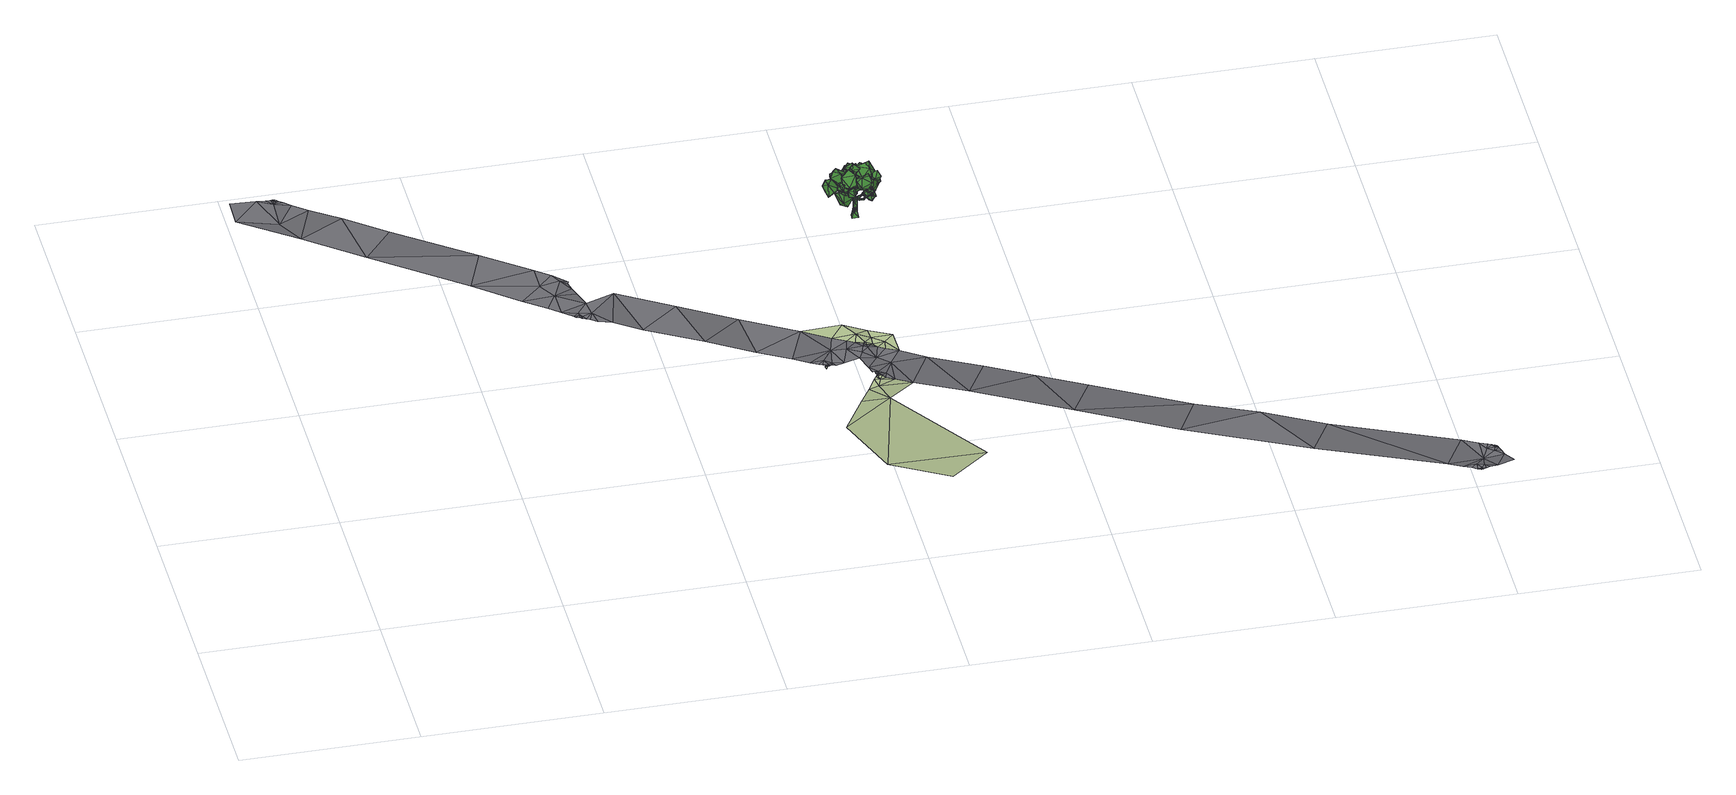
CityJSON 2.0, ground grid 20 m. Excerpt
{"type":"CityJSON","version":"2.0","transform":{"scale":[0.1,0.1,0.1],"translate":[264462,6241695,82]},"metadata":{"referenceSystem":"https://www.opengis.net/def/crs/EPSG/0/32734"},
"CityObjects":{
"tree1":{"type":"SolitaryVegetationObject","attributes":{"type":"broadleaf","group":"standard","width":0.8,"height":2.2,"footprint":[264527.87,6241757.61],"ground_height":82.08},"geometry":[{"type":"MultiSurface","lod":"2","boundaries":[[[0,1,2]],[[3,4,5]],[[0,6,7]],[[8,9,6]],[[9,10,11]],[[3,12,13]],[[2,8,0]],[[14,15,8]],[[15,16,10]],[[17,18,19]],[[2,20,14]],[[20,21,14]],[[22,16,21]],[[23,24,25]],[[7,20,1]],[[22,26,9]],[[9,23,22]],[[11,27,23]],[[28,29,30]],[[25,31,32]],[[33,34,35]],[[5,36,37]],[[38,39,40]],[[34,41,35]],[[28,38,34]],[[31,41,29]],[[41,42,29]],[[29,39,30]],[[41,40,43]],[[40,44,43]],[[39,44,40]],[[42,44,45]],[[46,47,48]],[[11,46,49]],[[11,12,3]],[[10,13,46]],[[50,51,52]],[[49,48,53]],[[12,53,50]],[[12,47,13]],[[54,55,56]],[[50,57,47]],[[47,54,48]],[[53,54,51]],[[51,55,52]],[[52,55,57]],[[58,59,60]],[[19,61,62]],[[63,61,58]],[[17,58,64]],[[10,17,32]],[[10,62,63]],[[16,19,62]],[[32,19,25]],[[60,65,66]],[[64,67,18]],[[18,59,61]],[[64,60,68]],[[66,69,70]],[[68,71,67]],[[59,71,65]],[[60,72,68]],[[72,69,71]],[[71,69,65]],[[73,74,75]],[[22,75,74]],[[9,73,6]],[[20,73,75]],[[76,77,78]],[[33,79,80]],[[33,28,34]],[[81,32,31]],[[33,36,82]],[[80,76,78]],[[27,37,76]],[[76,83,84]],[[78,85,36]],[[37,85,83]],[[85,86,83]],[[84,86,87]],[[80,24,27]],[[80,79,24]],[[79,25,24]],[[5,81,82]],[[5,4,81]],[[4,32,81]],[[0,7,1]],[[0,8,6]],[[8,15,9]],[[9,15,10]],[[13,32,4]],[[4,3,13]],[[2,14,8]],[[14,21,15]],[[15,21,16]],[[17,64,18]],[[2,1,20]],[[20,22,21]],[[22,23,16]],[[25,16,23]],[[23,27,24]],[[7,6,20]],[[22,74,26]],[[9,11,23]],[[11,3,27]],[[28,31,29]],[[25,35,31]],[[35,25,79]],[[79,33,35]],[[37,3,5]],[[5,82,36]],[[38,30,39]],[[34,38,41]],[[28,30,38]],[[31,35,41]],[[39,42,45]],[[41,43,42]],[[29,42,39]],[[41,38,40]],[[39,45,44]],[[42,43,44]],[[46,13,47]],[[11,10,46]],[[11,49,12]],[[10,32,13]],[[50,53,51]],[[49,46,48]],[[12,49,53]],[[12,50,47]],[[54,57,55]],[[50,52,57]],[[47,57,54]],[[53,48,54]],[[51,54,56]],[[51,56,55]],[[58,61,59]],[[19,18,61]],[[63,62,61]],[[17,63,58]],[[10,63,17]],[[10,16,62]],[[16,25,19]],[[32,17,19]],[[60,59,65]],[[64,68,67]],[[18,67,59]],[[64,58,60]],[[66,65,69]],[[68,72,71]],[[59,67,71]],[[60,66,72]],[[72,70,69]],[[72,66,70]],[[73,26,74]],[[22,20,75]],[[9,26,73]],[[20,6,73]],[[76,84,77]],[[33,82,28]],[[28,82,31]],[[82,81,31]],[[33,78,36]],[[78,33,80]],[[80,27,76]],[[27,3,37]],[[85,77,87]],[[76,37,83]],[[78,77,85]],[[37,36,85]],[[85,87,86]],[[77,84,87]],[[84,83,86]],[[88,89,90]],[[91,92,93]],[[94,95,96]],[[88,90,96]],[[97,98,99]],[[100,101,102]],[[103,104,105]],[[97,99,105]],[[106,107,108]],[[109,110,111]],[[112,113,114]],[[106,108,114]],[[115,116,117]],[[118,119,120]],[[121,122,123]],[[115,117,123]],[[124,125,126]],[[127,128,129]],[[130,131,132]],[[124,126,132]],[[133,134,135]],[[136,137,138]],[[139,140,141]],[[133,135,141]],[[142,143,144]],[[145,146,147]],[[148,149,150]],[[142,144,150]],[[151,152,153]],[[154,155,156]],[[157,158,159]],[[151,153,159]],[[160,161,162]],[[163,164,165]],[[166,167,168]],[[160,162,168]],[[169,170,171]],[[172,173,174]],[[175,176,177]],[[169,171,177]],[[178,179,180]],[[181,182,183]],[[184,185,186]],[[178,180,186]],[[187,188,189]],[[190,191,192]],[[193,194,195]],[[187,189,195]],[[196,197,198]],[[199,200,201]],[[202,203,204]],[[196,198,204]],[[205,206,207]],[[208,209,210]],[[211,212,213]],[[205,207,213]],[[214,215,216]],[[217,218,219]],[[220,221,222]],[[214,216,222]],[[223,224,225]],[[226,227,228]],[[229,230,231]],[[223,225,231]],[[232,233,234]],[[235,236,237]],[[238,239,240]],[[232,234,240]],[[241,242,243]],[[244,245,246]],[[247,248,249]],[[241,243,249]],[[250,251,252]],[[253,254,255]],[[256,257,258]],[[250,252,258]],[[259,260,261]],[[262,263,264]],[[265,266,267]],[[259,261,267]],[[268,269,270]],[[271,272,273]],[[274,275,276]],[[268,270,276]],[[277,278,279]],[[280,281,282]],[[283,284,285]],[[277,279,285]],[[286,287,288]],[[289,290,291]],[[292,293,294]],[[286,288,294]],[[295,296,297]],[[298,299,300]],[[301,302,303]],[[295,297,303]],[[304,305,306]],[[307,308,309]],[[310,311,312]],[[304,306,312]],[[313,314,315]],[[316,317,318]],[[319,320,321]],[[313,315,321]],[[322,323,324]],[[325,326,327]],[[328,329,330]],[[322,324,330]],[[331,332,333]],[[334,335,336]],[[337,338,339]],[[331,333,339]],[[340,341,342]],[[343,344,345]],[[346,347,348]],[[340,342,348]],[[349,350,351]],[[352,353,354]],[[355,356,357]],[[349,351,357]],[[358,359,360]],[[361,362,363]],[[364,365,366]],[[358,360,366]],[[367,368,369]],[[370,371,372]],[[373,374,375]],[[367,369,375]],[[376,377,378]],[[379,380,381]],[[382,383,384]],[[376,378,384]],[[385,386,387]],[[388,389,390]],[[391,392,393]],[[385,387,393]],[[394,395,396]],[[397,398,399]],[[400,401,402]],[[394,396,402]],[[403,404,405]],[[406,407,408]],[[409,410,411]],[[403,405,411]],[[411,408,409]],[[411,405,408]],[[405,406,408]],[[411,404,403]],[[411,410,404]],[[410,412,404]],[[408,410,409]],[[408,407,410]],[[407,412,410]],[[405,407,406]],[[405,404,407]],[[404,412,407]],[[402,399,400]],[[402,396,399]],[[396,397,399]],[[402,395,394]],[[402,401,395]],[[401,413,395]],[[399,401,400]],[[399,398,401]],[[398,413,401]],[[396,398,397]],[[396,395,398]],[[395,413,398]],[[393,390,391]],[[393,387,390]],[[387,388,390]],[[393,386,385]],[[393,392,386]],[[392,414,386]],[[390,392,391]],[[390,389,392]],[[389,414,392]],[[387,389,388]],[[387,386,389]],[[386,414,389]],[[384,381,382]],[[384,378,381]],[[378,379,381]],[[384,377,376]],[[384,383,377]],[[383,415,377]],[[381,383,382]],[[381,380,383]],[[380,415,383]],[[378,380,379]],[[378,377,380]],[[377,415,380]],[[375,372,373]],[[375,369,372]],[[369,370,372]],[[375,368,367]],[[375,374,368]],[[374,416,368]],[[372,374,373]],[[372,371,374]],[[371,416,374]],[[369,371,370]],[[369,368,371]],[[368,416,371]],[[366,363,364]],[[366,360,363]],[[360,361,363]],[[366,359,358]],[[366,365,359]],[[365,417,359]],[[363,365,364]],[[363,362,365]],[[362,417,365]],[[360,362,361]],[[360,359,362]],[[359,417,362]],[[357,354,355]],[[357,351,354]],[[351,352,354]],[[357,350,349]],[[357,356,350]],[[356,418,350]],[[354,356,355]],[[354,353,356]],[[353,418,356]],[[351,353,352]],[[351,350,353]],[[350,418,353]],[[348,345,346]],[[348,342,345]],[[342,343,345]],[[348,341,340]],[[348,347,341]],[[347,419,341]],[[345,347,346]],[[345,344,347]],[[344,419,347]],[[342,344,343]],[[342,341,344]],[[341,419,344]],[[339,336,337]],[[339,333,336]],[[333,334,336]],[[339,332,331]],[[339,338,332]],[[338,420,332]],[[336,338,337]],[[336,335,338]],[[335,420,338]],[[333,335,334]],[[333,332,335]],[[332,420,335]],[[330,327,328]],[[330,324,327]],[[324,325,327]],[[330,323,322]],[[330,329,323]],[[329,421,323]],[[327,329,328]],[[327,326,329]],[[326,421,329]],[[324,326,325]],[[324,323,326]],[[323,421,326]],[[321,318,319]],[[321,315,318]],[[315,316,318]],[[321,314,313]],[[321,320,314]],[[320,422,314]],[[318,320,319]],[[318,317,320]],[[317,422,320]],[[315,317,316]],[[315,314,317]],[[314,422,317]],[[312,309,310]],[[312,306,309]],[[306,307,309]],[[312,305,304]],[[312,311,305]],[[311,423,305]],[[309,311,310]],[[309,308,311]],[[308,423,311]],[[306,308,307]],[[306,305,308]],[[305,423,308]],[[303,300,301]],[[303,297,300]],[[297,298,300]],[[303,296,295]],[[303,302,296]],[[302,424,296]],[[300,302,301]],[[300,299,302]],[[299,424,302]],[[297,299,298]],[[297,296,299]],[[296,424,299]],[[294,291,292]],[[294,288,291]],[[288,289,291]],[[294,287,286]],[[294,293,287]],[[293,425,287]],[[291,293,292]],[[291,290,293]],[[290,425,293]],[[288,290,289]],[[288,287,290]],[[287,425,290]],[[285,282,283]],[[285,279,282]],[[279,280,282]],[[285,278,277]],[[285,284,278]],[[284,426,278]],[[282,284,283]],[[282,281,284]],[[281,426,284]],[[279,281,280]],[[279,278,281]],[[278,426,281]],[[276,273,274]],[[276,270,273]],[[270,271,273]],[[276,269,268]],[[276,275,269]],[[275,427,269]],[[273,275,274]],[[273,272,275]],[[272,427,275]],[[270,272,271]],[[270,269,272]],[[269,427,272]],[[267,264,265]],[[267,261,264]],[[261,262,264]],[[267,260,259]],[[267,266,260]],[[266,428,260]],[[264,266,265]],[[264,263,266]],[[263,428,266]],[[261,263,262]],[[261,260,263]],[[260,428,263]],[[258,255,256]],[[258,252,255]],[[252,253,255]],[[258,251,250]],[[258,257,251]],[[257,429,251]],[[255,257,256]],[[255,254,257]],[[254,429,257]],[[252,254,253]],[[252,251,254]],[[251,429,254]],[[249,246,247]],[[249,243,246]],[[243,244,246]],[[249,242,241]],[[249,248,242]],[[248,430,242]],[[246,248,247]],[[246,245,248]],[[245,430,248]],[[243,245,244]],[[243,242,245]],[[242,430,245]],[[240,237,238]],[[240,234,237]],[[234,235,237]],[[240,233,232]],[[240,239,233]],[[239,431,233]],[[237,239,238]],[[237,236,239]],[[236,431,239]],[[234,236,235]],[[234,233,236]],[[233,431,236]],[[231,228,229]],[[231,225,228]],[[225,226,228]],[[231,224,223]],[[231,230,224]],[[230,432,224]],[[228,230,229]],[[228,227,230]],[[227,432,230]],[[225,227,226]],[[225,224,227]],[[224,432,227]],[[222,219,220]],[[222,216,219]],[[216,217,219]],[[222,215,214]],[[222,221,215]],[[221,433,215]],[[219,221,220]],[[219,218,221]],[[218,433,221]],[[216,218,217]],[[216,215,218]],[[215,433,218]],[[213,210,211]],[[213,207,210]],[[207,208,210]],[[213,206,205]],[[213,212,206]],[[212,434,206]],[[210,212,211]],[[210,209,212]],[[209,434,212]],[[207,209,208]],[[207,206,209]],[[206,434,209]],[[204,201,202]],[[204,198,201]],[[198,199,201]],[[204,197,196]],[[204,203,197]],[[203,435,197]],[[201,203,202]],[[201,200,203]],[[200,435,203]],[[198,200,199]],[[198,197,200]],[[197,435,200]],[[195,192,193]],[[195,189,192]],[[189,190,192]],[[195,188,187]],[[195,194,188]],[[194,436,188]],[[192,194,193]],[[192,191,194]],[[191,436,194]],[[189,191,190]],[[189,188,191]],[[188,436,191]],[[186,183,184]],[[186,180,183]],[[180,181,183]],[[186,179,178]],[[186,185,179]],[[185,437,179]],[[183,185,184]],[[183,182,185]],[[182,437,185]],[[180,182,181]],[[180,179,182]],[[179,437,182]],[[177,174,175]],[[177,171,174]],[[171,172,174]],[[177,170,169]],[[177,176,170]],[[176,166,170]],[[174,176,175]],[[174,173,176]],[[173,166,176]],[[171,173,172]],[[171,170,173]],[[170,166,173]],[[168,165,166]],[[168,162,165]],[[162,163,165]],[[168,161,160]],[[168,167,161]],[[167,438,161]],[[165,167,166]],[[165,164,167]],[[164,438,167]],[[162,164,163]],[[162,161,164]],[[161,438,164]],[[159,156,157]],[[159,153,156]],[[153,154,156]],[[159,152,151]],[[159,158,152]],[[158,439,152]],[[156,158,157]],[[156,155,158]],[[155,439,158]],[[153,155,154]],[[153,152,155]],[[152,439,155]],[[150,147,148]],[[150,144,147]],[[144,145,147]],[[150,143,142]],[[150,149,143]],[[149,440,143]],[[147,149,148]],[[147,146,149]],[[146,440,149]],[[144,146,145]],[[144,143,146]],[[143,440,146]],[[141,138,139]],[[141,135,138]],[[135,136,138]],[[141,134,133]],[[141,140,134]],[[140,441,134]],[[138,140,139]],[[138,137,140]],[[137,441,140]],[[135,137,136]],[[135,134,137]],[[134,441,137]],[[132,129,130]],[[132,126,129]],[[126,127,129]],[[132,125,124]],[[132,131,125]],[[131,442,125]],[[129,131,130]],[[129,128,131]],[[128,442,131]],[[126,128,127]],[[126,125,128]],[[125,442,128]],[[123,120,121]],[[123,117,120]],[[117,118,120]],[[123,116,115]],[[123,122,116]],[[122,443,116]],[[120,122,121]],[[120,119,122]],[[119,443,122]],[[117,119,118]],[[117,116,119]],[[116,443,119]],[[114,111,112]],[[114,108,111]],[[108,109,111]],[[114,107,106]],[[114,113,107]],[[113,444,107]],[[111,113,112]],[[111,110,113]],[[110,444,113]],[[108,110,109]],[[108,107,110]],[[107,444,110]],[[105,102,103]],[[105,99,102]],[[99,100,102]],[[105,98,97]],[[105,104,98]],[[104,445,98]],[[102,104,103]],[[102,101,104]],[[101,445,104]],[[99,101,100]],[[99,98,101]],[[98,445,101]],[[96,93,94]],[[96,90,93]],[[90,91,93]],[[96,89,88]],[[96,95,89]],[[95,446,89]],[[93,95,94]],[[93,92,95]],[[92,446,95]],[[90,92,91]],[[90,89,92]],[[89,446,92]]]}]},
"terrain1":{"type":"TINRelief","geometry":[{"type":"CompositeSurface","lod":"1","boundaries":[[[447,448,449]],[[447,449,450]],[[451,452,453]],[[452,454,455]],[[452,451,454]],[[456,448,457]],[[449,458,450]],[[448,456,449]],[[458,449,459]],[[458,459,460]],[[461,462,463]],[[464,460,459]],[[465,460,464]],[[465,464,466]],[[467,465,466]],[[466,468,467]],[[469,466,464]],[[470,468,466]],[[471,464,459]],[[469,470,466]],[[459,449,472]],[[473,469,464]],[[474,475,463]],[[471,473,464]],[[463,475,461]],[[475,474,476]],[[472,471,459]],[[477,478,476]],[[475,476,478]],[[477,479,478]],[[480,478,479]],[[478,480,481]],[[482,461,475]],[[480,483,481]],[[484,475,478]],[[485,481,483]],[[481,484,478]],[[486,481,485]],[[482,475,484]],[[481,486,487]],[[481,487,484]],[[488,487,486]],[[484,489,482]],[[488,490,487]],[[489,484,487]],[[487,490,489]]]}]},
"road1":{"type":"Road","attributes":{"highway":"residential","name":"Rhodes Avenue","surface":"asphalt","lanes":2,"width":5.5},"geometry":[{"type":"MultiSurface","lod":"1","boundaries":[[[491,492,493]],[[494,495,496]],[[497,498,499]],[[492,500,501]],[[502,500,503]],[[504,505,503]],[[506,507,508]],[[502,503,505]],[[509,510,508]],[[511,512,513]],[[514,515,516]],[[517,518,506]],[[519,520,521]],[[474,522,476]],[[523,524,525]],[[526,524,523]],[[527,528,529]],[[530,531,532]],[[533,472,534]],[[483,480,535]],[[477,476,536]],[[480,479,536]],[[536,535,480]],[[519,521,537]],[[538,521,520]],[[539,540,541]],[[537,542,519]],[[542,537,540]],[[543,544,545]],[[543,546,547]],[[548,547,549]],[[550,551,552]],[[553,554,548]],[[499,495,497]],[[501,500,502]],[[534,521,538]],[[496,555,494]],[[556,557,494]],[[528,527,558]],[[559,462,526]],[[560,533,534]],[[561,531,530]],[[543,562,546]],[[554,563,548]],[[541,549,547]],[[563,564,565]],[[558,527,566]],[[524,526,462]],[[567,568,531]],[[561,569,567]],[[554,570,563]],[[564,571,565]],[[553,548,549]],[[572,573,574]],[[575,576,577]],[[575,577,529]],[[471,568,473]],[[569,578,567]],[[579,563,570]],[[563,580,564]],[[573,572,546]],[[572,574,552]],[[581,529,582]],[[528,455,529]],[[567,531,561]],[[467,567,578]],[[580,563,583]],[[579,584,563]],[[572,585,586]],[[551,572,552]],[[529,455,454]],[[470,469,567]],[[567,467,468]],[[563,584,583]],[[572,587,585]],[[572,551,587]],[[575,529,581]],[[567,468,470]],[[454,451,529]],[[529,451,582]],[[492,491,500]],[[588,589,590]],[[591,494,555]],[[592,593,588]],[[594,595,596]],[[595,594,590]],[[556,590,589]],[[590,594,592]],[[590,592,588]],[[557,497,494]],[[591,596,595]],[[507,506,518]],[[509,597,510]],[[573,546,562]],[[563,565,548]],[[598,586,599]],[[546,572,598]],[[568,469,473]],[[568,567,469]],[[577,576,600]],[[529,577,527]],[[494,595,590]],[[591,595,494]],[[485,483,535]],[[479,477,536]],[[494,590,556]],[[491,493,495]],[[536,601,535]],[[602,488,486]],[[603,513,604]],[[513,603,511]],[[597,605,510]],[[603,510,605]],[[603,604,517]],[[603,605,606]],[[603,517,510]],[[607,608,609]],[[508,510,506]],[[510,517,506]],[[607,609,610]],[[517,604,611]],[[565,571,544]],[[599,612,598]],[[572,586,598]],[[544,543,547]],[[472,533,613]],[[535,602,486]],[[522,614,601]],[[566,527,615]],[[616,504,503]],[[514,617,611]],[[518,517,611]],[[523,525,512]],[[606,618,603]],[[603,618,511]],[[609,516,610]],[[547,546,598]],[[547,619,541]],[[472,613,471]],[[531,568,613]],[[614,522,600]],[[527,577,615]],[[566,615,559]],[[462,559,615]],[[463,615,474]],[[536,522,601]],[[601,602,535]],[[522,536,476]],[[532,531,613]],[[547,612,619]],[[547,565,544]],[[533,490,613]],[[602,614,532]],[[613,602,532]],[[485,535,486]],[[604,515,514]],[[514,611,604]],[[615,577,600]],[[463,462,615]],[[612,547,598]],[[548,565,547]],[[613,568,471]],[[602,490,488]],[[614,602,601]],[[490,602,613]],[[514,609,504]],[[616,617,514]],[[474,615,522]],[[600,522,615]],[[516,609,514]],[[609,608,504]],[[505,504,608]],[[616,514,504]],[[495,493,496]],[[497,495,494]],[[499,491,495]],[[513,512,525]],[[539,541,619]],[[560,534,538]],[[542,540,539]]]}]}
},
"vertices":[
[662,629,1],[655,623,1],[655,629,1],[660,626,25],[660,627,25],[660,626,26],[661,626,7],[662,623,1],[660,630,7],[661,627,13],[659,628,21],[661,626,22],[667,629,26],[666,630,26],[657,630,7],[660,630,13],[657,628,19],[658,632,24],[657,637,28],[657,631,24],[657,625,7],[657,629,13],[657,626,13],[658,625,19],[657,625,24],[657,626,24],[659,626,12],[658,624,25],[656,626,33],[649,627,41],[650,626,42],[655,627,32],[659,628,25],[658,624,27],[655,625,32],[654,626,32],[663,620,28],[664,620,27],[649,625,41],[639,626,39],[639,625,39],[649,626,40],[639,627,39],[638,626,38],[633,626,42],[633,626,43],[667,630,25],[670,630,31],[671,630,30],[667,629,25],[670,629,31],[670,628,37],[669,628,37],[672,629,31],[670,629,37],[674,629,41],[675,629,41],[669,629,37],[659,638,26],[656,642,27],[658,642,27],[656,638,26],[657,632,21],[659,632,22],[658,637,28],[657,645,25],[658,646,25],[656,642,29],[657,642,29],[656,650,28],[657,650,28],[657,646,26],[658,646,27],[660,625,11],[658,625,12],[658,624,11],[662,619,26],[665,614,31],[662,619,28],[657,625,25],[658,624,26],[659,627,26],[659,626,27],[667,615,31],[666,614,30],[666,615,31],[668,612,37],[667,612,37],[683,632,45],[679,624,52],[685,628,38],[680,623,34],[676,615,41],[674,628,33],[670,632,39],[666,625,46],[676,636,42],[640,631,43],[641,620,44],[635,632,36],[627,629,35],[628,618,36],[624,632,42],[627,631,50],[628,620,51],[635,634,48],[648,614,45],[652,608,38],[643,619,42],[636,617,38],[639,610,30],[633,612,44],[637,606,48],[640,599,40],[643,610,50],[670,608,65],[671,618,61],[662,606,65],[657,607,59],[657,617,56],[661,602,54],[668,603,52],[669,613,47],[672,603,59],[655,602,59],[655,607,69],[647,601,57],[641,606,56],[640,611,65],[645,611,51],[653,615,52],[652,620,62],[657,608,53],[670,618,35],[664,614,36],[673,619,40],[674,616,44],[668,612,46],[677,612,41],[676,609,36],[669,605,38],[674,614,33],[677,631,54],[683,628,56],[677,633,49],[678,629,44],[684,625,45],[673,626,46],[673,623,51],[679,619,52],[673,627,54],[642,630,43],[634,637,44],[647,633,36],[650,640,35],[643,647,36],[655,639,42],[652,638,50],[644,646,51],[648,631,48],[649,652,43],[655,661,44],[652,648,36],[660,645,35],[666,654,36],[660,641,42],[659,644,50],[665,652,51],[651,646,48],[671,630,47],[662,634,49],[675,634,41],[675,642,40],[666,646,41],[680,643,47],[677,641,54],[668,646,56],[676,633,53],[661,648,51],[668,640,53],[656,646,45],[652,639,44],[659,631,45],[648,639,51],[651,640,58],[657,632,60],[655,647,57],[646,642,50],[654,634,52],[642,640,44],[638,633,43],[645,625,44],[633,633,50],[636,634,58],[643,626,59],[641,641,56],[670,627,69],[661,629,64],[673,620,66],[675,619,59],[666,621,53],[680,626,58],[678,633,59],[669,635,54],[675,632,67],[655,658,37],[646,655,33],[658,652,41],[660,645,38],[651,641,33],[664,648,32],[662,653,26],[654,650,22],[660,659,32],[653,628,64],[658,632,66],[653,628,59],[656,627,55],[661,631,56],[657,623,57],[659,621,62],[664,625,63],[655,623,64],[659,627,46],[664,631,48],[658,627,41],[662,626,38],[667,630,38],[663,621,39],[665,620,44],[670,624,45],[661,622,47],[649,636,46],[654,641,47],[648,637,41],[652,636,37],[657,640,38],[653,631,39],[655,630,44],[660,634,45],[651,632,46],[648,641,37],[654,642,40],[646,645,35],[648,649,32],[654,651,35],[649,646,28],[652,641,28],[658,643,31],[649,639,32],[652,628,60],[658,628,63],[649,633,61],[651,637,60],[658,638,63],[652,637,55],[654,633,53],[661,633,55],[652,629,55],[652,607,50],[658,607,52],[649,612,51],[651,617,50],[658,617,52],[652,616,45],[654,612,42],[661,612,45],[652,608,45],[652,617,55],[658,617,57],[649,621,56],[651,626,55],[658,626,57],[652,625,49],[654,621,47],[661,621,49],[652,617,50],[645,606,47],[645,602,52],[648,610,48],[653,609,49],[654,605,54],[654,606,45],[652,602,43],[653,597,48],[647,604,43],[668,630,53],[669,625,58],[672,633,54],[677,633,55],[678,628,60],[678,630,50],[676,626,49],[676,621,53],[671,628,49],[647,624,56],[647,619,61],[650,627,57],[655,627,58],[656,622,63],[656,624,53],[654,620,52],[654,615,56],[649,622,52],[651,623,38],[651,618,43],[654,626,39],[659,626,40],[660,621,45],[660,623,35],[658,619,34],[658,614,39],[653,621,34],[660,618,47],[660,613,52],[663,621,48],[668,620,49],[669,616,54],[669,618,44],[667,614,43],[667,609,48],[662,615,43],[647,639,38],[648,635,43],[651,643,38],[656,642,39],[657,638,44],[657,639,35],[654,635,33],[655,631,38],[650,637,34],[670,613,44],[676,611,42],[666,612,41],[665,607,39],[671,604,36],[664,605,44],[668,605,48],[673,602,45],[668,610,48],[668,607,50],[670,603,52],[671,609,49],[674,608,46],[676,604,48],[672,607,43],[669,605,43],[671,601,45],[667,607,46],[668,605,43],[670,601,45],[671,607,42],[674,606,40],[676,602,42],[672,605,37],[669,603,37],[671,598,39],[667,604,39],[663,601,52],[665,596,54],[666,603,51],[669,602,49],[671,597,51],[667,601,46],[664,598,46],[666,594,48],[662,600,49],[656,609,51],[651,607,53],[655,611,47],[652,615,47],[647,613,49],[654,617,50],[654,616,55],[649,614,57],[657,612,54],[646,603,48],[642,602,52],[644,605,45],[641,608,45],[637,607,48],[644,611,47],[646,611,51],[641,609,55],[648,607,50],[682,624,41],[687,628,41],[679,625,43],[677,629,44],[682,633,45],[676,630,40],[679,630,36],[683,633,37],[680,626,37],[678,622,39],[681,624,35],[677,624,42],[676,629,42],[679,632,38],[672,628,40],[672,626,36],[675,629,32],[674,622,37],[640,603,58],[640,602,52],[643,606,59],[644,610,57],[643,610,51],[639,611,59],[636,609,58],[635,609,52],[637,605,59],[639,607,48],[680,630,33],[687,633,42],[638,605,54],[646,610,54],[668,593,52],[673,598,43],[673,600,50],[677,604,40],[653,632,45],[666,610,54],[657,615,45],[653,616,63],[675,622,60],[651,599,54],[662,621,56],[662,612,51],[662,633,61],[659,646,37],[660,640,44],[670,631,44],[664,632,62],[645,646,27],[660,629,54],[651,624,53],[666,630,53],[666,660,45],[636,648,45],[686,622,52],[663,608,41],[649,616,71],[666,622,53],[645,602,32],[633,614,45],[672,617,50],
[558,217,27],[585,136,31],[617,267,21],[586,268,21],[566,345,16],[563,344,16],[564,340,16],[565,346,16],[564,347,16],[695,142,25],[649,101,30],[600,293,17],[611,297,17],[609,309,17],[598,419,13],[552,416,14],[582,398,13],[615,308,17],[612,313,17],[614,315,17],[614,318,17],[615,318,17],[619,316,17],[616,317,17],[632,309,14],[649,299,14],[623,314,14],[597,390,13],[609,400,13],[605,385,13],[613,381,13],[615,384,13],[614,380,13],[616,379,13],[623,381,11],[623,406,11],[619,377,13],[624,393,11],[620,376,14],[627,373,12],[637,383,11],[634,369,12],[648,393,11],[648,362,12],
[68,694,16],[119,724,14],[88,748,12],[54,766,13],[52,729,13],[72,761,12],[37,775,13],[8,776,14],[7,742,14],[129,646,16],[163,689,14],[246,622,17],[225,568,18],[297,551,18],[297,581,18],[327,492,17],[323,489,17],[326,488,17],[328,487,17],[330,489,17],[359,469,19],[388,451,17],[372,524,16],[309,531,18],[333,532,16],[330,542,16],[327,496,17],[321,491,17],[936,208,5],[833,263,7],[807,215,12],[593,374,14],[448,416,17],[492,452,14],[432,488,15],[497,386,16],[564,356,16],[562,348,16],[567,348,16],[611,327,14],[618,327,14],[609,336,14],[675,347,10],[704,270,15],[616,373,14],[612,376,14],[911,160,9],[781,290,9],[1067,140,6],[1042,92,11],[1173,24,18],[1001,174,8],[1238,37,12],[1225,12,17],[1244,18,17],[1229,46,12],[1214,34,12],[1203,18,18],[1188,16,18],[1233,55,12],[1233,54,12],[1233,53,12],[1197,12,18],[1202,9,18],[64,767,13],[52,774,13],[47,774,13],[558,350,16],[532,366,16],[730,318,10],[613,323,17],[1236,45,12],[1207,10,18],[1211,8,18],[1211,15,18],[549,355,16],[616,320,17],[625,322,14],[613,320,17],[1204,8,18],[1216,10,18],[1231,52,12],[1234,50,12],[1234,52,12],[571,346,16],[576,347,14],[572,353,14],[614,319,17],[1205,8,18],[1208,7,18],[568,345,16],[567,345,16],[1207,7,18],[1206,7,18],[1230,55,12],[1228,57,12],[1231,55,12],[55,774,13],[54,774,13],[55,771,13],[60,770,13],[56,773,13],[57,774,13],[57,772,13],[57,771,13],[58,772,13],[329,486,17],[1222,51,12],[1224,59,12],[585,350,14],[608,365,14],[622,355,12],[341,493,17],[339,512,17],[333,484,17],[337,482,17],[329,555,16],[313,568,18],[320,556,18],[328,552,16],[309,500,18],[1215,63,12],[635,342,12],[603,355,14],[576,375,14],[273,529,18],[297,510,18],[344,477,17],[1198,72,12]
]}
